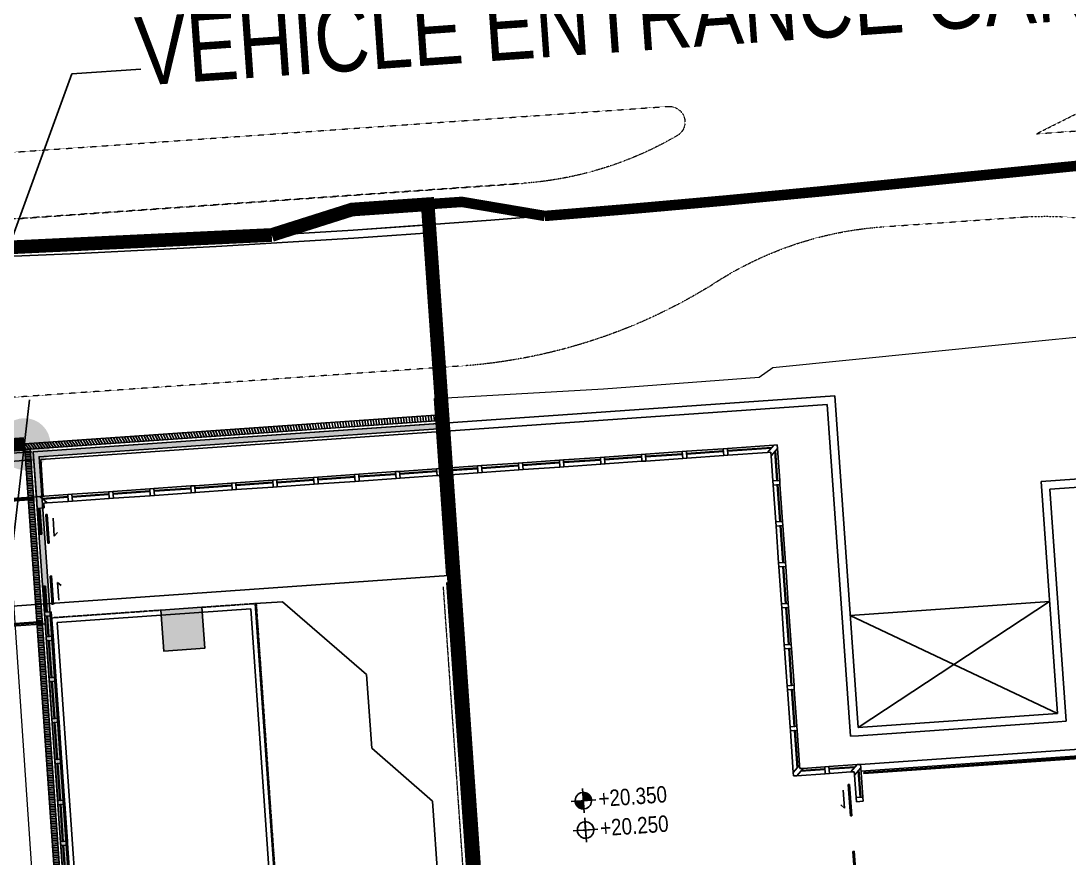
# Model space of a CAD drawing. Header units: millimetres. Extents: x 306 to 836129804, y -168137 to 818603917.
# Drawn here: x 834618450 to 834656733, y 818131702 to 818162277 of the extents above; entities that cross this region are included whole.
import ezdxf
from ezdxf.xclip import XClip

# ---------------------------------------------------------------- set-up
doc = ezdxf.new("R2010")
doc.units = ezdxf.units.MM
doc.header["$LTSCALE"] = 3
doc.header["$XCLIPFRAME"] = 0
for name, pattern in [('ACAD_ISO03W100', [30, 12, -18]), ('B0701', [2.34375, 1.5625, -0.78125]), ('CENTER', [2, 1.25, -0.25, 0.25, -0.25]), ('DASHED', [0.75, 0.5, -0.25]), ('DGN Style 2', [1.947273044689957e-06, 0, -1.947273044689957e-06])]:
    doc.linetypes.add(name, pattern=pattern)
doc.layers.get('Defpoints').update_dxf_attribs({"color": 32})
for name, color, linetype in [('00_Xref', 7, 'Continuous'), ('22INWA-a', 6, 'CENTER'), ('_base', 251, 'Continuous'), ('_P29', 251, 'Continuous'), ('_PARCEL BOUNDARY', 10, 'DASHED'), ('AR-ROAD_AR_BS_MI_', 251, 'Continuous'), ('LWK-STEPS', 251, 'Continuous'), ('UAJ-90.0BOUN', 251, 'Continuous')]:
    doc.layers.add(name, color=color, linetype=linetype)
for name, color, linetype, lineweight in [('029-ramp-l', 1, 'Continuous', 20), ('Eva-New', 1, 'ACAD_ISO03W100', 18), ('Hatch (LTC&CB)', 252, 'Continuous', 35), ('UAJ-22INWA-bw', 251, 'Continuous', 35), ('UAJ-23FLOR-a', 251, 'Continuous', 13), ('UAJ-28STRU-y', 251, 'B0701', 9)]:
    doc.layers.add(name, color=color, linetype=linetype, lineweight=lineweight)
doc.styles.add('16085_1-300', font='ARIALN.TTF')
doc.styles.add('Style-Arial', font='arial.ttf', dxfattribs={"width": 0.8})
doc.styles.add('UNS-TXT', font='swissc.ttf')
doc.dimstyles.new('UNSDIM', dxfattribs={"dimtxt": 1.8, "dimasz": 1, "dimexe": 3, "dimexo": 3, "dimgap": 0, "dimtad": 0, "dimdec": 0, "dimzin": 1, "dimtxsty": 'UNS-TXT', "dimblk": '02_UNS-dotdim', "dimcen": 0.1, "dimdle": 1, "dimse1": 1, "dimse2": 1, "dimclrd": 256, "dimclre": 1, "dimclrt": 256, "dimadec": 0, "dimazin": 0, "dimtfac": 1, "dimtdec": 0, "dimtofl": 0, "dimtmove": 2, "dimatfit": 3, "dimfxl": 1, "dimtvp": 1, "dimtolj": 1, "dimtzin": 1, "dimarcsym": 0})

# ---------------------------------------------------------------- blocks, each defined once
blk = doc.blocks.new('x-baseplan')
at = {"layer": 'AR-ROAD_AR_BS_MI_', "color": 8, "linetype": 'DGN Style 2', "lineweight": 0}
for p, q in [((834655.5451120883, 818158.1582620309), (834700.2345901604, 818161.2825154539)), ((834655.5451120886, 818158.1582620319), (834660.2538782404, 818160.5131317254)), ((834615.1310236147, 818157.2718736535), (834642.0879681899, 818159.1564408937)), ((834636.7709479993, 818156.344534802), (834605.9060618754, 818154.1867623174)), ((834617.5343562969, 818154.9996995057), (834636.7709479992, 818156.344534802)), ((834649.9423897705, 818154.7592519753), (834654.9548705808, 818155.109675856)), ((834634.59266464, 818149.6763855893), (834606.3593722077, 818147.7025885273))]:
    blk.add_line(p, q, dxfattribs=at)
at = {"layer": 'AR-ROAD_AR_BS_MI_', "color": 8, "linetype": 'DGN Style 2', "lineweight": 0, "extrusion": (0, 0, -1)}
for centre, radius, start, end in [((-834642.1280870364, 818158.5825789011), 0.5752626427951631, 86.00094324775927, 239.7265974422802), ((-834635.8643273344, 818169.3128823823), 13, 239.7260004109305, 266.0009432477593), ((-834655.8614912456, 818142.1413282754), 13, 86.00094324775927, 116.0742908904983), ((-834650.8490104353, 818141.7909043954), 13, 55.92759559970774, 86.00094324775927), ((-834633.1298552952, 818169.6363391287), 20.01348436619909, 238.5704272357131, 265.8084455589869)]:
    blk.add_arc(centre, radius, start, end, dxfattribs=at)
blk = doc.blocks.new('3A35X-MAGP-P-LD-00-0')
at = {"layer": '_base'}
blk.add_lwpolyline([(834606964.0047332, 818147616.9634798), (834614668.0476223, 818113038.5642586), (834618766.5709039, 818148441.9258097)], dxfattribs=at)
at = {"layer": 'LWK-STEPS', "ltscale": 0.5}
for points, elevation in [([(834560411.1686916, 818159748.803688), (834570229.3017361, 818156758.6045461), (834570882.9499906, 818156559.5302769), (834573948.0327662, 818155662.5512991), (834577038.1877589, 818154819.2402239), (834580152.4725001, 818154030.2047805), (834583307.787411, 818153839.908005), (834586465.9775307, 818153705.5164524), (834589626.0522304, 818153627.0722034), (834590333.5665138, 818153616.2736282), (834595368.3154078, 818153568.1471585), (834600403.2940183, 818153570.3698047), (834605437.9984474, 818153622.9412093), (834610471.9256321, 818153725.8561274), (834615504.5719131, 818153879.104426), (834620535.434108, 818154082.6707271), (834625564.0090344, 818154336.534527), (834630589.7941061, 818154640.6706718), (834633360.5417227, 818154836.1695431)], 4.441714663980372e-05), ([(834570383.1999978, 818156398.1285783), (834570797.1157918, 818156272.0669179), (834573866.4050486, 818155373.8569374), (834576961.850169, 818154529.1021731), (834580106.1951444, 818153732.4506662), (834583292.3788893, 818153540.2921939), (834586455.8771272, 818153405.6747632), (834589620.0405618, 818153327.1290172), (834590329.8435807, 818153316.2955098), (834595366.9478343, 818153268.1465255), (834600404.9264573, 818153270.3704962), (834605442.6307526, 818153322.9732248), (834610479.5573289, 818153425.9494632), (834615515.2022538, 818153579.2890732), (834620549.0620093, 818153782.976666), (834625580.6331532, 818154036.9917275), (834630609.4127772, 818154341.3090881), (834633381.493291, 818154536.9020061)], 4.441714663980707e-05)]:
    blk.add_lwpolyline(points, dxfattribs=dict(at, elevation=elevation))
blk = doc.blocks.new('P29')
at = {"layer": 'Defpoints', "extrusion": (0, 0, -1)}
h = blk.add_hatch(color=256, dxfattribs=at)
edge = h.paths.add_edge_path(flags=0)
edge.add_line((-835147841.7464609, 818193414.0121703), (-835148141.0160928, 818193434.9335548))
edge.add_ellipse((-835147841.7464609, 818193414.0121703), major_axis=(295.1596511330879, 53.67307013963018), ratio=0.9999998888486104, start_angle=75.69477195624529, end_angle=165.6947750058173, ccw=False)
edge.add_line((-835147820.8250625, 818193713.2817719), (-835147841.7464608, 818193414.0121703))
h = blk.add_hatch(color=256, dxfattribs=at)
edge = h.paths.add_edge_path(flags=0)
edge.add_line((-835147841.7464609, 818193414.0121703), (-835147542.4768718, 818193393.0907462))
edge.add_ellipse((-835147841.7464609, 818193414.0121703), major_axis=(64.15755900615048, 293.0594362973649), ratio=0.9999998147712919, start_angle=188.3496198315143, end_angle=278.3496228810866, ccw=False)
edge.add_line((-835147862.667905, 818193114.7425292), (-835147841.7464612, 818193414.0121702))
at = {"layer": 'Defpoints'}
for p, q in [((835127749.758442, 818206161.5372157), (835157028.3022988, 818208208.3319482)), ((835156749.9539255, 818207888.1410936), (835128020.0710258, 818205879.7019563)), ((835157597.263941, 818195767.7252697), (835156749.9539255, 818207888.1410936, 2.844122243446379e-08)), ((835157875.612313, 818196087.9161243), (835157028.3022988, 818208208.3319482, 2.844122243446379e-08)), ((835199180.589963, 818207496.1920403), (835164565.0713853, 818205076.301831)), ((835198902.2415905, 818207176.0011857), (835164885.2622383, 818204797.9534583)), ((835153103.229365, 818206279.9123011), (835154799.0935384, 818206398.466213)), ((835154567.1365609, 818206131.640502), (835154799.0935397, 818206398.4662145)), ((835154799.0935397, 818206398.4662145), (835154923.7892108, 818206407.1833963)), ((835154923.7892108, 818206407.1833963), (835154932.506395, 818206282.4877249)), ((835127864.8252703, 818204515.5543053), (835127749.758442, 818206161.5372157)), ((835147117.8370821, 818205861.4874787), (835148464.5503435, 818205955.633064)), ((835148614.1851536, 818205966.0936844), (835149960.898415, 818206060.2392697)), ((835150110.5332242, 818206070.6998899), (835151457.2464856, 818206164.8454752)), ((835151606.8812943, 818206175.3060957), (835152953.5945556, 818206269.451681)), ((835151624.315662, 818205925.9147513), (835152971.0289235, 818206020.0603364)), ((835152953.594558, 818206269.4516808), (835153103.2293649, 818206279.9123014)), ((835152971.0289263, 818206020.0603367), (835152953.594558, 818206269.4516808)), ((835153120.6637336, 818206030.5209574), (835152971.0289263, 818206020.0603367)), ((835153103.2293649, 818206279.9123014), (835153120.6637336, 818206030.5209574)), ((835153108.4945444, 818206204.5961156), (835154729.0425303, 818206317.884847)), ((835153110.2379806, 818206179.6569805), (835153108.4945444, 818206204.5961156)), ((835154705.8468328, 818206291.2022771), (835153110.2379806, 818206179.6569805)), ((835153120.6637336, 818206030.5209575), (835154567.1365594, 818206131.6405004)), ((835154691.8322339, 818206140.3576846), (835154567.1365609, 818206131.640502)), ((835154700.5494175, 818206015.6620138), (835154691.8322339, 818206140.3576846)), ((835154932.506395, 818206282.4877249), (835154700.5494175, 818206015.6620138)), ((835154765.0565665, 818205092.9141568), (835154700.5494162, 818206015.6620133)), ((835154839.2596885, 818206175.2237881), (835154914.1925895, 818205103.3399084)), ((835154939.1317238, 818205105.0833449), (835154862.4553864, 818206201.9063598)), ((835155014.447911, 818205110.3485236), (835154932.5063932, 818206282.4877243)), ((835128020.0710258, 818205879.7019563), (835128114.216612, 818204532.9886729)), ((835142628.7928778, 818205547.6688648), (835143975.5061392, 818205641.8144501)), ((835144125.1409488, 818205652.275068), (835145471.8542101, 818205746.4206533)), ((835145621.489017, 818205756.8812733), (835146968.2022784, 818205851.0268586)), ((835145638.9233848, 818205507.4899288), (835146985.6366463, 818205601.6355139)), ((835147135.2714499, 818205612.0961343), (835148481.9847114, 818205706.2417194)), ((835148631.6195214, 818205716.70234), (835149978.3327829, 818205810.8479251)), ((835150127.967592, 818205821.3085455), (835151474.6808535, 818205915.4541305)), ((835136643.4006052, 818205129.24404), (835137990.1138666, 818205223.3896253)), ((835138139.7486736, 818205233.8502496), (835139486.4619349, 818205327.995835)), ((835139636.0967408, 818205338.4564543), (835140982.8100022, 818205432.6020396)), ((835139653.5311086, 818205089.0651098), (835141000.2443701, 818205183.2106949)), ((835141132.44481, 818205443.06266), (835142479.1580714, 818205537.2082453)), ((835141149.8791778, 818205193.6713156), (835142496.5924393, 818205287.8169006)), ((835142646.2272456, 818205298.2775204), (835143992.940507, 818205392.4231055)), ((835144142.5753165, 818205402.8837236), (835145489.288578, 818205497.0293087)), ((835130658.0083308, 818204710.8192225), (835132004.7215922, 818204804.9648077)), ((835132154.3564004, 818204815.4254289), (835133501.0696617, 818204909.5710142)), ((835133650.7044685, 818204920.0316346), (835134997.4177299, 818205014.1772199)), ((835135147.0525367, 818205024.6378388), (835136493.7657981, 818205118.7834241)), ((835135164.4869045, 818204775.2464944), (835136511.200166, 818204869.3920795)), ((835136660.834973, 818204879.8526956), (835138007.5482345, 818204973.9982806)), ((835138157.1830413, 818204984.4589052), (835139503.8963028, 818205078.6044903)), ((835155014.4479113, 818205110.3485231), (835154765.0565664, 818205092.9141568)), ((835154765.0565664, 818205092.9141568), (835154775.5171857, 818204943.2793498)), ((835154775.5171857, 818204943.2793498), (835155024.9085314, 818204960.7137166)), ((835154869.6627688, 818203596.5660882), (835154775.5171868, 818204943.2793499)), ((835154914.1925895, 818205103.3399084), (835154939.1317238, 818205105.0833449)), ((835155024.9085314, 818204960.7137166), (835155014.4479113, 818205110.3485231)), ((835155119.0541134, 818203614.000455), (835155024.9085314, 818204960.7137166)), ((835165157.8396088, 818196596.9996593), (835164565.0713853, 818205076.301831)), ((835127864.8252585, 818204515.5543016), (835115544.9050324, 818203654.2974007)), ((835127768.5555943, 818204458.7022856), (835115654.7427714, 818203611.8538728)), ((835127771.3450929, 818204418.7996705), (835115657.5322702, 818203571.9512576)), ((835127771.3450929, 818204418.7996705, -4.188614769694185e-07), (835127768.5555941, 818204458.7022864, -4.188614769694185e-07)), ((835127989.5209423, 818204524.2714891), (835127864.8252703, 818204515.5543053)), ((835127864.8252703, 818204515.5543053), (835127894.4636953, 818204091.589019)), ((835127989.5209423, 818204524.2714893), (835129012.0254588, 818204595.7523968)), ((835128256.3466514, 818204292.314513), (835127989.5209423, 818204524.2714891)), ((835128070.1023077, 818204454.2204823), (835129017.2906377, 818204520.43621)), ((835129019.0340745, 818204495.4970758), (835128096.7848772, 818204431.0247853)), ((835129017.2906377, 818204520.43621), (835129019.0340745, 818204495.4970758)), ((835129161.6602622, 818204606.2130165), (835130508.3735236, 818204700.3586018)), ((835129179.09463, 818204356.8216721), (835130525.8078915, 818204450.9672571)), ((835130675.4426986, 818204461.427878), (835132022.1559601, 818204555.5734631)), ((835132171.7907681, 818204566.0340844), (835133518.5040296, 818204660.1796695)), ((835133668.1388363, 818204670.6402901), (835135014.8520977, 818204764.7858752)), ((835165478.0304627, 818196318.6512859), (835164885.2622383, 818204797.9534584)), ((835127960.7138617, 818203143.9018776), (835127894.462227, 818204091.5889157)), ((835127894.4636953, 818204091.589019), (835128143.8550389, 818204109.0233891)), ((835128010.592131, 818203147.388751), (835127944.3404962, 818204095.0757891)), ((835128060.4704001, 818203150.8756245), (835127994.218765, 818204098.5626627)), ((835128131.6509794, 818204283.5973309), (835128256.3466514, 818204292.314513)), ((835128143.8550389, 818204109.0233891), (835128131.6509794, 818204283.5973309)), ((835128256.3466517, 818204292.3145137), (835129029.4598265, 818204346.361052)), ((835128211.1665204, 818203863.1188339), (835128261.0447893, 818203866.6057074)), ((835128284.3908653, 818202815.6751862), (835128211.1665204, 818203863.1188339)), ((835128261.0447893, 818203866.6057074), (835128334.2691342, 818202819.1620597)), ((835128471.0184859, 818203730.918395), (835128516.3478426, 818203082.5008987)), ((835154974.2689713, 818202100.2180195), (835154880.1233892, 818203446.9312812)), ((835155223.6603159, 818202117.6523863), (835155129.5147339, 818203464.3656479)), ((835127960.7138616, 818203143.9018775, -4.18861476170207e-07), (835128060.4704001, 818203150.8756245, -4.18861476170207e-07)), ((835128516.3478426, 818203082.5008987), (835128631.1606885, 818203214.5728884)), ((835128334.2691342, 818202819.1620597), (835128284.3908653, 818202815.6751862)), ((835155078.8751738, 818200603.8699509), (835154984.7295917, 818201950.5832126)), ((835155328.2665184, 818200621.3043177), (835155234.1209364, 818201968.0175793)), ((835128417.9540981, 818201622.0836047), (835128368.0758293, 818201618.5967312)), ((835128368.0758293, 818201618.5967312), (835128441.3001724, 818200571.1530832)), ((835128491.1784414, 818200574.6399567), (835128417.9540981, 818201622.0836047)), ((835128680.230897, 818200738.2222573), (835128634.9015418, 818201386.6397538)), ((835128634.9015418, 818201386.6397538), (835128766.9735311, 818201271.8269075)), ((835128093.2162328, 818201248.52774, -4.18861476170207e-07), (835128192.9727714, 818201255.5014871, -4.18861476170207e-07)), ((835128093.216233, 818201248.5277399), (835128159.4658773, 818200300.8405643)), ((835128143.0945026, 818201252.0146135), (835128209.3441467, 818200304.3274378)), ((835128192.9727713, 818201255.501487), (835128259.2224156, 818200307.8143113)), ((835135858.7362393, 818200613.6630465), (835136856.3016183, 818200683.4005169)), ((835136852.532766, 818186397.8188709), (835135858.7362357, 818200613.6630464)), ((835136856.3016183, 818200683.4005169), (835139922.2987005, 818198018.0673702)), ((835128159.466078, 818200300.8405786, -4.188614768363408e-07), (835128408.857423, 818200318.2749485, -4.188614768363408e-07)), ((835128169.9266987, 818200151.205772, -4.188614768363408e-07), (835128159.466078, 818200300.8405786, -4.188614768363408e-07)), ((835128408.857423, 818200318.2749485, -4.188614768363408e-07), (835128419.3180437, 818200168.6401422, -4.188614768363408e-07)), ((835128616.6535777, 818199926.9466307), (835135691.7272155, 818200421.5485337)), ((835135691.7272155, 818200421.5485337), (835136685.5237447, 818186205.7043574)), ((835155183.4813763, 818199107.5218822), (835155089.3357942, 818200454.2351439)), ((835155432.8727208, 818199124.956249), (835155338.7271389, 818200471.6695106)), ((835128189.1044936, 818199876.8752891), (835115869.1842675, 818199015.6183882)), ((835128083.071584, 818199959.6824262), (835115969.2587606, 818199112.8340133)), ((835128085.8610827, 818199919.7798109), (835115972.0482593, 818199072.9313982)), ((835128085.8610829, 818199919.7798121, -4.188614769694185e-07), (835128083.0715842, 818199959.6824274, -4.188614769694185e-07)), ((835128419.3180437, 818200168.6401422, -4.188614768363408e-07), (835128169.9266987, 818200151.205772, -4.188614768363408e-07)), ((835128222.2298044, 818199403.031745), (835128169.9266984, 818200151.2057734)), ((835128297.5459876, 818199408.296924), (835128245.2428873, 818200156.4709532)), ((835128270.1820208, 818200158.2143905), (835128322.485123, 818199410.0403631)), ((835128471.6211472, 818199420.4661148), (835128419.318044, 818200168.6401423)), ((835130636.95738, 818171027.3446796), (835128616.6535851, 818199926.9466313)), ((835128222.229804, 818199403.0317438), (835128471.6211474, 818199420.466115)), ((835128232.6904218, 818199253.3969377), (835128222.229804, 818199403.0317438)), ((835128482.0817692, 818199270.8313091), (835128232.6904218, 818199253.3969377)), ((835128326.8360078, 818197906.6836768), (835128232.6904231, 818199253.3969383)), ((835128322.485123, 818199410.0403631), (835128297.5459876, 818199408.296924)), ((835128471.6211474, 818199420.466115), (835128482.0817692, 818199270.8313091)), ((835128576.2273523, 818197924.1180446), (835128482.0817677, 818199270.831306)), ((835155288.0875788, 818197611.1738136), (835155193.9419967, 818198957.8870753)), ((835155537.4789233, 818197628.6081804), (835155443.3333414, 818198975.321442)), ((835139922.2987005, 818198018.0673702), (835140110.003635, 818195333.0266918)), ((835128431.4422141, 818196410.3356086), (835128337.2966294, 818197757.0488701)), ((835128680.8335586, 818196427.7699764), (835128586.687974, 818197774.4832377)), ((835155392.6937798, 818196114.825745), (835155298.5481977, 818197461.5390067)), ((835155642.0851244, 818196132.2601118), (835155547.9395424, 818197478.9733734)), ((835128536.04842, 818194913.9875413), (835128441.9028352, 818196260.7008028)), ((835128785.4397644, 818194931.4219091), (835128691.2941798, 818196278.1351705)), ((835165178.760851, 818196297.7300403), (835165478.0304627, 818196318.6512812)), ((835155509.5037996, 818194443.9071574), (835155403.1544003, 818195965.1909381)), ((835155577.2295585, 818195977.360127), (835155552.2904239, 818195975.6166897)), ((835155552.2904239, 818195975.6166897), (835155648.2140727, 818194603.4689348)), ((835155671.40977, 818194630.1515061), (835155577.2295585, 818195977.360127)), ((835155741.4607781, 818194710.7328708), (835155652.545745, 818195982.6253052)), ((835157896.5335639, 818195788.6465071), (835157597.2639524, 818195767.7252656)), ((835140110.003635, 818195333.0266918), (835142336.26615, 818193397.6917531)), ((835157987.1922859, 818194491.8115184), (835167488.9995081, 818195156.0607167)), ((835167392.7298437, 818195099.2087007), (835158090.4356974, 818194448.9069976)), ((835158093.2251965, 818194409.0043813), (835167395.5193427, 818195059.3060856)), ((835128640.6546263, 818193417.6394731), (835128546.5090415, 818194764.3527346)), ((835128890.0459707, 818193435.0738409), (835128795.9003861, 818194781.7871022)), ((835155509.5037998, 818194443.9071574), (835155741.4607776, 818194710.7328706)), ((835155874.8736335, 818194594.7543828), (835155642.916656, 818194327.9286692)), ((835155741.4607776, 818194710.7328706), (835155750.1779608, 818194586.0371999)), ((835155750.1779608, 818194586.0371999), (835155874.8736335, 818194594.7543828)), ((835156667.4634688, 818194549.4172148), (835155781.6269294, 818194487.4904463)), ((835155804.8226259, 818194514.1730165), (835156665.720032, 818194574.3563486)), ((835155874.8736335, 818194594.7543826), (835156660.4548526, 818194649.6725345)), ((835156810.0896612, 818194660.1331556), (835156660.4548539, 818194649.6725342)), ((835156660.4548539, 818194649.6725342), (835156677.8892207, 818194400.28119)), ((835157845.0622287, 818194732.4856749), (835156810.0896612, 818194660.1331556)), ((835156827.5240272, 818194410.7418104), (835156810.0896612, 818194660.1331556)), ((835157775.0112208, 818194651.9043089), (835156815.3548392, 818194584.8169695)), ((835156817.0982765, 818194559.8778355), (835157751.8155237, 818194625.2217395)), ((835157613.1052523, 818194465.6599625), (835156827.5240272, 818194410.7418107)), ((835157613.105249, 818194465.659962), (835157845.0622259, 818194732.4856756)), ((835157737.8009219, 818194474.3771461), (835157613.105249, 818194465.659962)), ((835157746.5181049, 818194349.6814744), (835157737.8009219, 818194474.3771461)), ((835157978.4750834, 818194616.5071869), (835157746.5181049, 818194349.6814744)), ((835157845.0622259, 818194732.4856756), (835157969.7578982, 818194741.2028587)), ((835157885.2283506, 818194509.2432183), (835157953.1875135, 818193537.1157895)), ((835157978.1266477, 818193538.8592265), (835157908.4240483, 818194535.9257892)), ((835157969.7578982, 818194741.2028587), (835157978.4750834, 818194616.5071869)), ((835158053.4428333, 818193544.1244067), (835157978.4750549, 818194616.507154)), ((835155518.2209839, 818194319.2114865), (835155509.5037998, 818194443.9071574)), ((835155642.916656, 818194327.9286692), (835155518.2209839, 818194319.2114865)), ((835155642.9166564, 818194327.9286693), (835156677.8892215, 818194400.2811906)), ((835156677.8892207, 818194400.28119), (835156827.5240272, 818194410.7418104)), ((835157804.0514882, 818193526.6900381), (835157746.5180774, 818194349.6814443)), ((835158090.4356974, 818194448.9069976), (835158093.2251962, 818194409.0043826)), ((835157334.2248282, 818193794.5812845), (835157379.5541818, 818193146.1637874)), ((835157569.668679, 818194011.5287275), (835157519.7904099, 818194008.0418546)), ((835157519.7904099, 818194008.0418546), (835157599.9884989, 818192860.8416685)), ((835157649.8667678, 818192864.3285414), (835157569.668679, 818194011.5287275)), ((835142336.26615, 818193397.6917531), (835142796.5619683, 818186813.3520949)), ((835158053.4428333, 818193544.1244067), (835157804.051488, 818193526.6900381)), ((835157804.051488, 818193526.6900381), (835157814.5121088, 818193377.0552315)), ((835157814.5121088, 818193377.0552315), (835158063.9034548, 818193394.4895985)), ((835157953.1875135, 818193537.1157895), (835157978.1266477, 818193538.8592265)), ((835158063.9034548, 818193394.4895985), (835158053.4428333, 818193544.1244067)), ((835128745.2608348, 818191921.2914025), (835128651.1152501, 818193268.004664)), ((835128994.6521792, 818191938.7257702), (835128900.5065947, 818193285.4390316)), ((835157379.5541818, 818193146.1637874), (835157247.4821926, 818193260.9766339)), ((835157599.9884989, 818192860.8416685), (835157649.8667678, 818192864.3285414)), ((835129099.2583833, 818190442.3777046), (835129005.1127987, 818191789.090966)), ((835128849.8670388, 818190424.9433368), (835128755.7214541, 818191771.6565983)), ((835157690.6477065, 818191563.9995831), (835157740.5259752, 818191567.4864566)), ((835157770.8457983, 818190416.7993971), (835157690.6477065, 818191563.9995831)), ((835157740.5259752, 818191567.4864566), (835157820.7240673, 818190420.2862707))]:
    blk.add_line(p, q, dxfattribs=at)
at = {"layer": 'Defpoints', "color": 8}
for p, q in [((835115423.2243911, 818205299.817915), (835127699.8801638, 818206158.0503027)), ((835115444.1467582, 818205000.54838), (835127720.8014048, 818205858.7806891)), ((835157875.612333, 818196087.916125), (835165157.8395988, 818196596.9996581)), ((835157896.5335741, 818195788.6465114), (835165178.7608398, 818196297.7300445)), ((835157969.7579184, 818194741.2028632), (835167471.5651406, 818195405.4520615))]:
    blk.add_line(p, q, dxfattribs=at)
at = {"layer": 'Defpoints', "ltscale": 2}
for p, q in [((835135858.7362394, 818200613.6630465), (835136856.3016188, 818200683.4005169)), ((835136856.3016185, 818200683.4005169), (835139922.2987005, 818198018.0673703)), ((835139922.2987005, 818198018.0673703), (835140110.003635, 818195333.0266918)), ((835140110.003635, 818195333.0266918), (835142336.2661499, 818193397.6917534)), ((835142796.5619859, 818186813.3520962), (835142336.26615, 818193397.6917534))]:
    blk.add_line(p, q, dxfattribs=at)
at = {"layer": 'Defpoints', "ltscale": 0.1}
for p, q in [((835157589.6940155, 818200177.85661), (835164871.921383, 818200686.9401492)), ((835164871.921383, 818200686.9401493), (835157875.612333, 818196087.916125)), ((835157589.6940156, 818200177.85661), (835165157.8395989, 818196596.9996582))]:
    blk.add_line(p, q, dxfattribs=at)
at = {"layer": 'Defpoints', "extrusion": (0, 0, -1)}
for p, q in [((835147810.3643634, 818193862.9165305), (835147873.1286011, 818192965.1077712)), ((835147841.7464609, 818193414.0121704), (835147820.8250625, 818193713.281772)), ((835147398.9620422, 818193383.0578705), (835148296.7708071, 818193445.8221431)), ((835147542.4768717, 818193393.0907464), (835147841.7464609, 818193414.0121704)), ((835148141.0160927, 818193434.9335551), (835147841.7464609, 818193414.0121704)), ((835147841.7464609, 818193414.0121704), (835147862.667905, 818193114.7425295)), ((835147954.179874, 818191893.6735113), (835147891.4161891, 818192791.4823093)), ((835147922.7980528, 818192342.5778905), (835147901.8767931, 818192641.8475446)), ((835148365.5824901, 818192373.5319183), (835147467.7736874, 818192310.7681983)), ((835147623.528408, 818192321.6566904), (835147922.7980528, 818192342.5778905)), ((835148222.0676548, 818192363.4991306), (835147922.7980528, 818192342.5778905)), ((835147922.7980528, 818192342.5778905), (835147943.7192672, 818192043.308276))]:
    blk.add_line(p, q, dxfattribs=at)
at = {"layer": 'Defpoints'}
for points in [[(835148614.1851535, 818205966.0936847), (835148631.6195214, 818205716.7023399), (835148481.9847144, 818205706.2417192), (835148464.5503466, 818205955.6330642)], [(835149966.1635942, 818205984.9230832), (835149967.9070312, 818205959.9839491), (835148621.1937692, 818205865.8383639), (835148619.4503326, 818205890.7774981)], [(835150110.5332241, 818206070.6998901), (835150127.967592, 818205821.3085454), (835149978.332785, 818205810.8479247), (835149960.8984172, 818206060.2392696)], [(835151462.5116649, 818206089.5292886), (835151464.2551018, 818206064.5901545), (835150117.5418398, 818205970.4445693), (835150115.7984033, 818205995.3837036)], [(835151606.8812941, 818206175.306096), (835151624.315662, 818205925.9147512), (835151474.680855, 818205915.4541305), (835151457.2464873, 818206164.8454754)], [(835152958.8597349, 818206194.1354945), (835152960.6031718, 818206169.1963603), (835151613.8899099, 818206075.0507752), (835151612.1464733, 818206099.9899094)], [(835143980.7713184, 818205566.4982636), (835143982.5147554, 818205541.5591295), (835142635.8014934, 818205447.4135443), (835142634.0580568, 818205472.3526785)], [(835144125.1409487, 818205652.2750683), (835144142.5753165, 818205402.8837235), (835143992.9405096, 818205392.4231029), (835143975.5061418, 818205641.8144478)], [(835145477.1193894, 818205671.1044668), (835145478.8628263, 818205646.1653327), (835144132.1495644, 818205552.0197475), (835144130.4061278, 818205576.9588817)], [(835145621.4890169, 818205756.8812735), (835145638.9233848, 818205507.4899287), (835145489.2885778, 818205497.0293081), (835145471.85421, 818205746.420653)], [(835146973.4674577, 818205775.710672), (835146975.2108946, 818205750.7715379), (835145628.4976326, 818205656.6259527), (835145626.754196, 818205681.565087)], [(835147117.837082, 818205861.487479), (835147135.2714499, 818205612.0961342), (835146985.6366429, 818205601.6355135), (835146968.2022752, 818205851.0268584)], [(835148469.8155228, 818205880.3168775), (835148471.5589597, 818205855.3777434), (835147124.8456978, 818205761.2321582), (835147123.1022612, 818205786.1712924)], [(835138139.7486734, 818205233.8502499), (835138157.1830413, 818204984.4589051), (835138007.5482343, 818204973.9982845), (835137990.1138666, 818205223.3896294)], [(835139491.7271142, 818205252.6796484), (835139493.4705511, 818205227.7405143), (835138146.7572892, 818205133.5949291), (835138145.0138526, 818205158.5340633)], [(835139636.0967407, 818205338.4564545), (835139653.5311086, 818205089.0651097), (835139503.8963016, 818205078.6044891), (835139486.4619339, 818205327.995834)], [(835140988.0751815, 818205357.285853), (835140989.8186184, 818205332.3467189), (835139643.1053565, 818205238.2011337), (835139641.3619199, 818205263.140268)], [(835141132.4448099, 818205443.0626602), (835141149.8791778, 818205193.6713154), (835141000.2443708, 818205183.2106948), (835140982.810003, 818205432.6020397)], [(835142484.4232507, 818205461.8920587), (835142486.1666876, 818205436.9529246), (835141139.4534256, 818205342.8073394), (835141137.7099891, 818205367.7464737)], [(835142628.7928777, 818205547.6688651), (835142646.2272456, 818205298.2775203), (835142496.5924386, 818205287.8168997), (835142479.1580708, 818205537.2082446)], [(835132154.3564003, 818204815.4254291), (835132171.7907681, 818204566.0340843), (835132022.1559612, 818204555.5734637), (835132004.7215934, 818204804.9648086)], [(835133506.334841, 818204834.2548276), (835133508.078278, 818204809.3156935), (835132161.365016, 818204715.1701083), (835132159.6215794, 818204740.1092426)], [(835133650.7044684, 818204920.0316348), (835133668.1388363, 818204670.64029), (835133518.5040293, 818204660.1796694), (835133501.0696615, 818204909.5710143)], [(835135002.6829091, 818204938.8610333), (835135004.4263461, 818204913.9218992), (835133657.7130841, 818204819.776314), (835133655.9696475, 818204844.7154483)], [(835135147.0525366, 818205024.6378391), (835135164.4869045, 818204775.2464943), (835135014.8520975, 818204764.7858737), (835134997.4177297, 818205014.1772186)], [(835136499.0309774, 818205043.4672376), (835136500.7744143, 818205018.5281035), (835135154.0611523, 818204924.3825183), (835135152.3177158, 818204949.3216525)], [(835136643.4006051, 818205129.2440403), (835136660.834973, 818204879.8526955), (835136511.200166, 818204869.3920748), (835136493.7657982, 818205118.7834197)], [(835137995.3790458, 818205148.0734388), (835137997.1224828, 818205123.1343046), (835136650.4092208, 818205028.9887195), (835136648.6657842, 818205053.9278537)], [(835154949.592345, 818204955.4485381), (835154924.6532108, 818204953.7051015), (835155018.7987927, 818203606.9918393), (835155043.737927, 818203608.7352761)], [(835129161.6602621, 818204606.2130167), (835129179.09463, 818204356.821672), (835129029.459823, 818204346.3610513), (835129012.0254552, 818204595.7523962)], [(835130513.6387029, 818204625.0424153), (835130515.3821398, 818204600.1032811), (835129168.6688778, 818204505.957696), (835129166.9254413, 818204530.8968302)], [(835130658.0083307, 818204710.8192227), (835130675.4426986, 818204461.4278779), (835130525.8078916, 818204450.9672573), (835130508.3735238, 818204700.3586022)], [(835132009.9867715, 818204729.6486212), (835132011.7302084, 818204704.7094871), (835130665.0169464, 818204610.5639019), (835130663.2735099, 818204635.5030361)], [(835155119.0541136, 818203614.0004549), (835154869.6627687, 818203596.5660882), (835154880.1233889, 818203446.9312811), (835155129.5147338, 818203464.365648)], [(835155054.1985475, 818203459.1004694), (835155029.2594132, 818203457.3570328), (835155123.4049952, 818202110.6437706), (835155148.3441294, 818202112.3872074)], [(835155223.6603161, 818202117.6523862), (835154974.2689712, 818202100.2180195), (835154984.7295914, 818201950.5832124), (835155234.1209363, 818201968.0175793)], [(835155158.80475, 818201962.7524008), (835155133.8656157, 818201961.0089642), (835155228.0111977, 818200614.295702), (835155252.9503319, 818200616.0391388)], [(835155328.2665186, 818200621.3043176), (835155078.8751737, 818200603.8699509), (835155089.3357939, 818200454.2351438), (835155338.7271388, 818200471.6695107)], [(835155263.4109524, 818200466.404332), (835155238.4718182, 818200464.6608955), (835155332.6174002, 818199117.9476333), (835155357.5565344, 818199119.6910701)], [(835128308.0066096, 818199258.6621175), (835128332.9457438, 818199260.4055544), (835128427.0913284, 818197913.6922925), (835128402.1521941, 818197911.9488559)], [(835155432.8727211, 818199124.9562489), (835155183.4813762, 818199107.5218822), (835155193.9419963, 818198957.8870751), (835155443.3333412, 818198975.321442)], [(835155368.0171549, 818198970.0562634), (835155343.0780207, 818198968.3128269), (835155437.2236027, 818197621.5995647), (835155462.1627369, 818197623.3430015)], [(835128326.8360076, 818197906.6836767), (835128576.2273524, 818197924.1180446), (835128586.687973, 818197774.4832375), (835128337.2966281, 818197757.0488698)], [(835128412.6128159, 818197762.3140492), (835128437.5519501, 818197764.0574862), (835128531.6975347, 818196417.3442242), (835128506.7584004, 818196415.6007876)], [(835155537.4789236, 818197628.6081803), (835155288.0875787, 818197611.1738136), (835155298.5481988, 818197461.5390065), (835155547.9395437, 818197478.9733734)], [(835155472.623356, 818197473.7081949), (835155447.6842217, 818197471.9647583), (835155541.8298037, 818196125.2514961), (835155566.768938, 818196126.9949329)], [(835128431.4422139, 818196410.3356085), (835128680.8335587, 818196427.7699764), (835128691.2941793, 818196278.1351693), (835128441.9028344, 818196260.7008016)], [(835128517.2190217, 818196265.965982), (835128542.1581559, 818196267.7094189), (835128636.3037405, 818194920.9961569), (835128611.3646063, 818194919.2527204)], [(835155642.0851246, 818196132.2601117), (835155392.6937797, 818196114.825745), (835155403.1543999, 818195965.1909379), (835155652.5457448, 818195982.6253048)], [(835128536.0484197, 818194913.9875412), (835128785.4397645, 818194931.4219091), (835128795.9003851, 818194781.787102), (835128546.5090402, 818194764.3527343)], [(835128621.825228, 818194769.6179137), (835128646.7643622, 818194771.3613507), (835128740.9099468, 818193424.6480887), (835128715.9708126, 818193422.9046521)], [(835128640.654626, 818193417.639473), (835128890.0459708, 818193435.0738409), (835128900.5065914, 818193285.4390337), (835128651.1152465, 818193268.0046661)], [(835128726.4314365, 818193273.2698431), (835128751.3705708, 818193275.01328), (835128845.5161554, 818191928.3000181), (835128820.5770211, 818191926.5565815)], [(835128745.2608346, 818191921.2914023), (835128994.6521794, 818191938.7257702), (835129005.1128, 818191789.0909631), (835128755.7214551, 818191771.6565955)], [(835128831.0376406, 818191776.9217775), (835128855.9767748, 818191778.6652144), (835128950.1223594, 818190431.9519525), (835128925.1832252, 818190430.2085159)]]:
    blk.add_lwpolyline(points, close=True, dxfattribs=at)
at = {"layer": 'Defpoints', "extrusion": (0, 0, -0.9999999999999998)}
blk.add_ellipse((835147841.7464609, 818193414.0121704), major_axis=(203.0505373887878, -220.8404812617646), ratio=0.9999997998646006, dxfattribs=at)
at = {"layer": 'Defpoints', "extrusion": (0, 0, -0.9999999999999999)}
blk.add_ellipse((835147841.7464609, 818193414.0121704), major_axis=(295.1596511330831, -53.67307013962925), ratio=0.9999998888486104, start_param=4.462715677385081, end_param=6.033512004179977, dxfattribs=at)
at = {"layer": 'Defpoints', "extrusion": (0, 0, -1)}
for centre, major_axis in [((835147841.7464609, 818193414.0121704), (64.15755900614916, -293.0594362973583)), ((835147922.7980528, 818192342.5778905), (-64.15737869549555, 293.0594757715126))]:
    blk.add_ellipse(centre, major_axis=major_axis, ratio=0.9999998147712919, start_param=0.1457283839622744, end_param=1.716524710757171, dxfattribs=at)
blk.add_ellipse((835147922.7980528, 818192342.5778905), major_axis=(-203.0504015122535, 220.8406061925978), ratio=0.9999997998646005, dxfattribs=at)
at = {"layer": 'Defpoints', "extrusion": (0, 0, -0.9999999999999998)}
blk.add_ellipse((835147922.7980528, 818192342.5778905), major_axis=(-295.1596181096012, 53.67325174245821), ratio=0.9999998888486105, start_param=4.462715677385081, end_param=6.033512004179977, dxfattribs=at)
at = {"layer": 'Defpoints', "style": '16085_1-300'}
for s, p in [('+20.350', (835148417.3036638, 818193184.1351846)), ('+20.250', (835148476.9961699, 818192112.5003238))]:
    blk.add_text(s, height=599.996822709893, rotation=3.998908545795786, dxfattribs=at).set_placement(p)
blk = doc.blocks.new('PB1')
at = {"layer": '_PARCEL BOUNDARY', "ltscale": 5, "const_width": 382.5, "flags": 128}
blk.add_lwpolyline([(834493654.0001229, 817517222.0994015), (834495220.0000008, 817517337.4055538), (834492444.0000008, 817557035.4055538), (834498761.0000008, 817565962.4055538, 0.1039453279034611), (834533697.0000008, 817549820.4055538, 0.02814852517119689), (834560518.0000008, 817544745.4055538), (834570883.0000008, 817541589.4055538, 0.01218113012605105), (834580152.0000008, 817539059.4055538, 0.01181689527257956), (834589680.0000008, 817538655.4055538, 0.01895900769302935), (834627610.0000008, 817539489.4055538), (834630540.0000008, 817540418.4055538), (834634554.0000008, 817540697.4056759), (834637584.0000008, 817540183.4055538, 0.004978743369814412), (834647569.0000008, 817541071.4055538), (834660846.0111092, 817542394.4067745, -0.02316027545200003), (834692882.2128915, 817544092.3540401), (834848633.0000008, 817545126.4056759), (834853232.0000008, 817545226.4055538), (834857282.0000008, 817545692.4056759), (834861211.0000008, 817546780.4055538, 0.08894422378079146), (834868247.0000008, 817552295.4055538, 0.09128275039785394), (834872755.0000008, 817559703.4055538, 0.06185807621675871), (834874097.0000008, 817565165.4055538), (834880689.0000008, 817565564.4055538), (834904743.0000008, 817565941.4055538, 0.07734061700058462), (834909188.6641854, 817557307.1221066, 0.2674729698631412), (834920028.1553963, 817552489.5266476, 0.03637730442615884), (834937243.165162, 817555572.4476681, 0.2494227361332762), (834949395.0000008, 817566641.4056759), (834966122.0000008, 817566903.4055538), (835091811.0000008, 817574777.4055538), (835119690.0000008, 817576586.4055538), (835121800.0000008, 817571864.4055538, 0.07369685434770203), (835125906.0000008, 817566838.4055538), (835207274.0000008, 817579502.4055538), (835208699.0000008, 817570346.4055538), (835222078.0000008, 817575222.4055538), (835227487.0109872, 817576187.407507, 0.04905368402648331), (835256687.0000008, 817584425.4055538), (835337017.0000008, 817589446.4055538, -0.0621863410645765), (835336509.915162, 817536748.7755489, 0.05571216091389759), (835335348.4786385, 817485197.0270138), (835335994.0000008, 817477945.4055538), (835339286.0000008, 817458795.4055538), (835342221.0000008, 817441416.4055538), (835346043.0000008, 817404387.4055538), (835266281.0000008, 817393086.4055538), (835170777.0000008, 817384907.4055538), (835121934.0000008, 817378609.4055538), (835122014.0000008, 817377733.4056759), (835091934.0000008, 817373836.4055538), (835080292.0000008, 817372113.4056759), (835071867.0000008, 817371247.4055538), (835046358.0000008, 817368019.4055538), (835046275.0000008, 817368216.4055538), (834552235.0000008, 817304559.4055538), (834499769.9895264, 817284511.1912314)], format="xyb", dxfattribs=at)
blk = doc.blocks.new('3A35X-MAGP-P-ADR-L00-L1')
at = {"layer": '_P29'}
h = blk.add_hatch(dxfattribs=at)
h.set_pattern_fill('ANSI31', color=256, scale=800, angle=-135.0117504616603, style=0)
h.set_pattern_definition([(273.9869495387666, (16658928.4055419, 1652922599.505251), (99.75799130598764, 6.952925326399731), [])])
h.paths.add_polyline_path([(834633964.8677596, 818147697.0148842), (834633950.961364, 818147896.5308285), (834618579.5708406, 818146825.0469142), (834618593.6926603, 818146622.4518623)])
at = {"layer": '_P29', "ltscale": 0.5}
h = blk.add_hatch(dxfattribs=at)
h.set_pattern_fill('AR-B816C', color=256, scale=0.9999999999999994, angle=-6.838192565146562e-14)
h.set_pattern_definition([(3.998906433196963, (834565005.9112048, 818125935.0095314), (188.5346389503902, 216.8759320806387), [396.8749999999998, -9.524999999999995]), (3.998906433196963, (834564802.5416697, 818125930.3406955), (188.5346389503902, 216.8759320806387), [396.8749999999998, -9.524999999999995]), (93.99890643319691, (834565005.9112048, 818125935.0095314), (-216.8759320806387, 188.5346389503902), [-212.7249999999992, 193.6749999999992]), (93.99890643319691, (834564996.4093945, 818125934.3452828), (-216.8759320806387, 188.5346389503902), [-212.7249999999992, 193.6749999999992])])
h.paths.add_polyline_path([(834621219.3875272, 818116231.59618), (834621019.7325633, 818116217.6387663), (834623021.4198744, 818087587.5026833), (834643980.6938826, 818089052.71667), (834642799.2005483, 818105928.8814241), (834636813.8082895, 818105510.4568235), (834633872.1055179, 818147590.2860358), (834618899.9339522, 818146543.6164211), (834620709.163984, 818120656.7733746), (834620908.6805766, 818120670.7211205), (834620894.733083, 818120870.2341827), (834619113.3910061, 818146358.0505941), (834633686.5399364, 818147376.8254651), (834636628.2427067, 818105296.9962609), (834642613.6549703, 818105715.4222598), (834643768.2363329, 818089238.4287888), (834623206.9843941, 818087800.9639137)])
h.paths.add_polyline_path([(834621249.9017357, 818115784.1373484), (834621263.1822836, 818115584.8566711), (834621263.8285407, 818115584.9000471)], flags=16)
at = {"layer": '_P29'}
h = blk.add_hatch(dxfattribs=at)
h.set_pattern_fill('LINE', color=256, scale=500, angle=-4.131667753408367e-10)
h.set_pattern_definition([(3.998908532670165, (834621471.7891862, 818072063.8438798), (-4.358591902312155, 62.3478361824137), [])])
h.paths.add_polyline_path([(834618793.2054251, 818146636.3993354), (834618593.6923375, 818146622.4520226), (834622736.1326388, 818087367.0505117), (834622935.642486, 818087381.0441904)])
blk.add_line((834634251.9347012, 818142031.426168), (834617792.1039819, 818140880.7577715), dxfattribs=at)
at = {"layer": '_P29', "linetype": 'B0701'}
for p, q in [((834625061.3302975, 818140859.4577671), (834627046.7065915, 818140998.2507968)), ((834628033.4917994, 818126882.7006758), (834627046.7065915, 818140998.2507968)), ((834623564.9822291, 818140754.8515614), (834619574.9419032, 818140475.9171433)), ((834620952.2569306, 818120774.0011368), (834619574.9419032, 818140475.9171433))]:
    blk.add_line(p, q, dxfattribs=at)
at = {"layer": '_P29'}
for points in [[(834633964.8677596, 818147697.0148842), (834633950.961364, 818147896.5308285), (834618579.5708406, 818146825.0469142), (834618593.6926603, 818146622.4518623)], [(834618793.2054251, 818146636.3993354), (834618593.6923375, 818146622.4520226), (834622736.1326388, 818087367.0505117), (834622935.642486, 818087381.0441904)], [(834623564.9822291, 818140754.8515613), (834625061.3302975, 818140859.4577672), (834625165.9365034, 818139363.1096989), (834623669.588435, 818139258.503493)]]:
    blk.add_lwpolyline(points, close=True, dxfattribs=at)
for points in [[(834620954.7950207, 818117143.3315548), (834618899.9339523, 818146543.6164211), (834633872.105518, 818147590.2860358), (834636813.8082896, 818105510.4568237), (834642799.2005483, 818105928.8814244), (834643981.716859, 818089052.8653361), (834623021.4153464, 818087587.5023671), (834621019.7325631, 818116217.6387663)], [(834621219.3875272, 818116231.5961798), (834623206.9843938, 818087800.9639136), (834643768.2363329, 818089238.4287888), (834642613.6549705, 818105715.4222599), (834636628.2427069, 818105296.9962611), (834633686.5399367, 818147376.8254654), (834619113.3910064, 818146358.0505944), (834620894.7330832, 818120870.234183), (834621154.6424999, 818117157.3024262)]]:
    blk.add_lwpolyline(points, dxfattribs=at)
at = {"layer": 'UAJ-90.0BOUN'}
blk.add_lwpolyline([(834560517.7479998, 818159716.344), (834570229.3018298, 818156758.6046271), (834573948.0327396, 818155662.5514171), (834577038.187744, 818154819.2402371), (834580152.472502, 818154030.204783), (834583307.7875481, 818153839.9082085), (834586465.9776506, 818153705.5166111), (834590333.5665404, 818153616.2737505), (834595368.3155491, 818153568.147291), (834600403.2940792, 818153570.3698877), (834605437.9986377, 818153622.9413209), (834610471.9257569, 818153725.8563304), (834615504.5720482, 818153879.1046278), (834620535.4342535, 818154082.6708864), (834625564.0092871, 818154336.5347502), (834630589.7942989, 818154640.6708337), (834635612.2867138, 818154995.0487224), (834640630.9842852, 818155399.6329808), (834644101.0737355, 818155708.9429356), (834647568.9399345, 818156042.2557955), (834659302.8644184, 818157207.8973383), (834660585.2536945, 818157338.7776875)], dxfattribs=at)
blk = doc.blocks.new('02_UNS-dotdim')
at = {"color": 0, "linetype": 'ByBlock'}
for p, q in [((0, -3), (0, 3)), ((-1, 0), (1.5, 0))]:
    blk.add_line(p, q, dxfattribs=at)
at = {"color": 0, "linetype": 'ByBlock', "const_width": 0.5}
blk.add_lwpolyline([(-0.25, 0, 1), (0.25, 0, 1)], format="xyb", close=True, dxfattribs=at)

msp = doc.modelspace()

# ---------------------------------------------------------------- hatches: boundary and pattern name
at = {"layer": 'Defpoints', "transparency": 33554687}
h = msp.add_hatch(color=256, dxfattribs=at)
h.dxf.hatch_style = 1
edge = h.paths.add_edge_path()
edge.add_arc((834618579.7360003, 818146822.6774851), 945.1578502571459, 0, 360)
at = {"layer": 'Eva-New', "linetype": 'Continuous', "ltscale": 0.01}
h = msp.add_hatch(dxfattribs=at)
h.set_pattern_fill('ANSI31', color=8, scale=350, angle=4)
h.set_pattern_definition([(49, (0, 0), (-838.6710210225554, 729.0455959657013), [])])
edge = h.paths.add_edge_path()
edge.add_arc((834611513.5385946, 818068145.3264505), 14099.99999968531, 55.19002574308559, 154.5596091027724)
edge.add_line((834598780.7776825, 818074202.2893481), (834595240.3911003, 818066761.4558462))
edge.add_arc((834589822.417787, 818069339.3552195), 6000.000000233124, 273.9989064334658, 334.5546563119141, ccw=False)
edge.add_line((834590240.8423903, 818063353.9629304), (834585554.5350056, 818063026.3542768))
edge.add_arc((834584989.6617913, 818071106.6338656), 8099.999998867221, 264.220048196886, 273.9989064322582, ccw=False)
edge.add_line((834584173.925572, 818063047.8142), (834580415.7397891, 818063428.2282544))
edge.add_arc((834579106.5335116, 818050494.3201492), 12999.99999816069, 84.2200481985661, 93.99077919798958)
edge.add_line((834578201.7864021, 818063462.7985727), (834574221.9197499, 818063185.1428037))
edge.add_arc((834573731.4752913, 818070170.6889209), 7002.741628984699, 184.518270925359, 274.0160585979712, ccw=False)
edge.add_arc((834553791.0620614, 818068592.8452796), 13000.0000005708, 4.527501078735133, 25.16518805878682)
edge.add_line((834565557.174624, 818074120.828201), (834563375.7160238, 818078763.9842684))
edge.add_arc((834569692.9588658, 818081779.3520507), 6999.999999030279, 186.261998653722, 205.5162346975632, ccw=False)
edge.add_line((834562734.724241, 818081015.8267443), (834561851.4163579, 818093822.5155479))
edge.add_arc((834568795.7761757, 818094576.8707228), 6985.211880096444, 103.79340942041148, 186.1996435070692, ccw=False)
edge.add_line((834567130.3497419, 818101360.6410463), (834607738.9713905, 818104323.6446342))
edge.add_arc((834606780.3295362, 818117304.0183489), 13015.72495013958, 274.223807264846, 392.8596289379157)
edge.add_arc((834623587.3262396, 818128173.8785237), 6999.999999836902, 183.9989136523716, 212.9539425140163, ccw=False)
edge.add_line((834616604.3686309, 818127685.7156067), (834614554.4666462, 818157541.1841724))
edge.add_line((834614554.4666462, 818157541.1841724), (834608569.0701823, 818157122.7809477))
edge.add_line((834608569.0701823, 818157122.7809477), (834610618.9763948, 818127267.2902491))
edge.add_arc((834623587.3262378, 818128173.8785231), 12999.99999806346, 183.9989136508734, 212.8579348742854)
edge.add_arc((834606785.1724918, 818117301.6086594), 7012.974383020965, -85.87050168941721, 32.994913872568816, ccw=False)
edge.add_line((834607290.1835088, 818110306.8410742), (834542916.4285616, 818105772.5570611))
edge.add_line((834542916.4285616, 818105772.5570611), (834543332.168679, 818099784.931535))
edge.add_line((834543332.168679, 818099784.931535), (834548339.9487058, 818100139.6961751))
edge.add_arc((834548849.6206386, 818093135.5706489), 7022.644791367745, 1.917894415990986, 94.16192873604791, ccw=False)
edge.add_line((834555868.3314306, 818093370.5997602), (834556822.6031799, 818079614.5109141))
edge.add_arc((834565030.3921052, 818080333.9384184), 8239.258156901009, 185.0092761133849, 211.2767633085009)
edge.add_line((834557988.549832, 818076056.3418531), (834560014.6381451, 818071842.7746612))
edge.add_arc((834553704.8687762, 818068780.019501), 7013.81912084653, -83.41200971856142, 25.89188562423311, ccw=False)
edge.add_line((834554509.5567249, 818061812.5137804), (834511331.2743995, 818058806.1397856))
edge.add_arc((834510845.0625758, 818065789.233517), 6999.999999933733, 141.8798806352492, 273.9829049167347, ccw=False)
edge.add_arc((834495100.3448526, 818078140.8887452), 13011.48484009153, 321.889271565979, 363.9966433354928)
edge.add_line((834508080.187521, 818079047.7636253), (834507303.147802, 818090245.0026575))
edge.add_arc((834514286.1054543, 818090733.1649512), 6999.999999943095, 94.21783473311712, 183.9989085377374, ccw=False)
edge.add_line((834513771.2650272, 818097714.206373), (834514324.2611847, 818097754.9889383))
edge.add_line((834514324.2611847, 818097754.9889383), (834515094.2032907, 818097812.2750338))
edge.add_arc((834515888.7804214, 818090839.1162039), 7018.283043878132, 4.391191596629085, 96.50069787772958, ccw=False)
edge.add_line((834522886.4615402, 818091376.4762715), (834523318.1003574, 818085091.4654405))
edge.add_line((834523318.1003574, 818085091.4654405), (834529307.3396509, 818085510.1591995))
edge.add_line((834529307.3396509, 818085510.1591995), (834528870.5492542, 818091758.2633296))
edge.add_arc((834535853.5069062, 818092246.4256233), 6999.999999586337, 93.99890853307471, 183.9989085379415, ccw=False)
edge.add_line((834535365.3446131, 818099229.3832753), (834540639.8020831, 818099596.5330453))
edge.add_line((834540639.8020831, 818099596.5330453), (834540220.7704337, 818105616.323317))
edge.add_line((834540220.7704337, 818105616.323317), (834513376.0995728, 818103738.6078113))
edge.add_arc((834514284.2614373, 818090770.3680685), 13000.00000003277, 94.00586599802176, 183.991117880833)
edge.add_line((834501315.7883602, 818089865.5443004), (834502093.999344, 818078618.6765761))
edge.add_arc((834495110.6965383, 818078135.4768907), 7000.000000828009, -66.13857842422561, 3.9581909098961887, ccw=False)
edge.add_arc((834495110.6965395, 818078135.4768903), 6999.999999981786, 273.99870041279297, 293.8614215680351, ccw=False)
edge.add_line((834495598.8334678, 818071152.5174648), (834484038.0252761, 818070344.3705096))
edge.add_arc((834484944.5652856, 818057376.0172908), 12999.99999985473, 3.998699986240524, 93.99870041178127, ccw=False)
edge.add_line((834497912.918511, 818058282.557204), (834498850.7850932, 818044866.0656179))
edge.add_arc((834505832.5325971, 818045382.0451274), 7000.788031506466, 153.5175844556254, 184.2267069343446, ccw=False)
edge.add_arc((834505831.7802428, 818045382.3021698), 7000.000000506094, 93.9907792036035, 153.5167215738451, ccw=False)
edge.add_line((834505344.6087215, 818052365.3290147), (834578107.7560652, 818057441.656797))
edge.add_arc((834579012.5031768, 818044473.1783768), 12999.99999509848, 84.22004763743712, 93.99077920788699, ccw=False)
edge.add_line((834580321.7095807, 818057407.0864662), (834583663.296837, 818057068.8416442))
edge.add_arc((834584972.5032473, 818070002.7497832), 13000.00004509936, 264.2200476312211, 273.9989064308502)
edge.add_line((834585879.0898904, 818057034.399779), (834609493.5669917, 818058685.2319609))
edge.add_arc((834609981.7373167, 818051702.1557314), 7000.118848462731, -19.364931974248975, 93.99890643048622, ccw=False)
edge.add_arc((834628850.3650681, 818045070.4409646), 13000.00000042529, 160.6350680240969, 183.9989064535735)
edge.add_line((834615882.0151088, 818044163.8543195), (834619634.348526, 817990488.2644923))
edge.add_arc((834610656.2600935, 817989860.627584), 8999.999999519287, -86.01194112060227, 3.998906454734822, ccw=False)
edge.add_line((834611282.1972058, 817980882.4204844), (834602812.2813497, 817980291.9201078))
edge.add_line((834602812.2813497, 817980291.9201078), (834603230.7061716, 817974306.527834))
edge.add_line((834603230.7061716, 817974306.527834), (834611717.6719617, 817974898.2168859))
edge.add_arc((834612343.6090722, 817965920.0097858), 8999.999999977357, 3.8734655887747067, 93.98805886777768, ccw=False)
edge.add_line((834621323.0501077, 817966527.9889727), (834621688.4984579, 817961112.7419763))
edge.add_line((834621688.4984579, 817961112.7419763), (834627673.3989117, 817961529.9934386))
edge.add_line((834627673.3989117, 817961529.9934386), (834621867.801321, 818044576.6440177))
edge.add_arc((834628850.6858916, 818045064.8011855), 6999.926738671702, 160.627157224399, 183.9989083996896, ccw=False)
edge.add_arc((834609980.9204334, 818051699.8431354), 13002.36888268257, 340.6271572335476, 454.0111039654658)
edge.add_line((834609071.4073162, 818064670.3628802), (834607456.5171404, 818064557.3573512))
edge.add_arc((834607170.3486158, 818068550.9500543), 4003.832551789663, 155.6211224779758, 274.0986331619272, ccw=False)
edge.add_line((834603523.5142193, 818070203.6066998), (834604195.8682836, 818071618.3222857))
edge.add_arc((834611513.5386757, 818068145.3264558), 8100.000000027051, 54.14039305783359, 154.6107958035704, ccw=False)
edge.add_arc((834623873.9558088, 818085245.9413723), 13000.02232763516, 234.1403928659832, 234.163197705768)
edge.add_line((834616262.7220054, 818074706.9802988), (834619562.6153525, 818079722.129262))
at = {"layer": 'Hatch (LTC&CB)'}
h = msp.add_hatch(color=256, dxfattribs=at)
h.dxf.hatch_style = 1
h.paths.add_polyline_path([(834623668.010534, 818139259.2939548), (834625164.3566095, 818139363.9286648), (834625059.7218995, 818140860.2747402), (834623563.375824, 818140755.6400304)])

# ---------------------------------------------------------------- linework, layer by layer
at = {"layer": '029-ramp-l'}
msp.add_lwpolyline([(834609071.2669616, 818114959.6512343), (834619900.8178, 818115718.1680664), (834617685.0420337, 818148365.9445237), (834606964.0047351, 818147616.9634806)], close=True, dxfattribs=at)
at = {"layer": '22INWA-a', "ltscale": 2, "const_width": 500, "flags": 128}
msp.add_lwpolyline([(834645623.6869675, 817967959.8298992), (834644172.2057416, 817967858.3591783), (834645623.6869675, 817967959.8298992), (834648121.0199271, 817931878.0378461), (834646732.9119703, 817931602.6841583), (834552249.9020534, 817919488.4926492), (834509653.719406, 817903226.8796499), (834493650.5402416, 818132199.4721122), (834495221.4466506, 818132309.2531987), (834492443.3530575, 818172005.4249322), (834498761.0000008, 818180933.000002, 0.1039453279364779), (834533697.0000086, 818164790.9999983, 0.0281485251874361), (834560518.0000027, 818159716.0000006), (834570883.0000095, 818156559.9999988, 0.01218113012787053), (834580152.0000002, 818154030, 0.0118168953345502), (834589679.9999993, 818153626.0000007, 0.01895900772234266), (834627610.0000029, 818154459.9999995), (834630540.0000026, 818155389.0000011), (834633307.5130115, 818155581.3607701), (834636812.9937819, 818105509.8540434), (834642798.3436269, 818105928.8853481), (834646290.2711654, 818056050.9699742), (834640304.3231351, 818055631.8967907), (834643398.1701388, 818011440.063687), (834641154.3077285, 818011282.972015), (834643400.0372874, 817979197.1576313), (834644172.2057416, 817967858.3591783)], format="xyb", close=True, dxfattribs=at)
at = {"layer": 'Defpoints', "const_width": 500}
msp.add_lwpolyline([(834606851.1483465, 818146005.1402361), (834618579.5708401, 818146825.0469137)], dxfattribs=at)
at = {"layer": 'UAJ-22INWA-bw', "ltscale": 0.5}
msp.add_line((834636574.7364306, 818105228.5393718), (834634020.6015806, 818141764.3713752), dxfattribs=at)
for points in [[(834642792.0856816, 818105913.7899063), (834636806.6934079, 818105495.3650842), (834634252.558558, 818142031.1970875)], [(834642560.1287043, 818105646.9641939), (834636574.7364306, 818105228.5393718), (834634020.6015807, 818141764.3713752)]]:
    msp.add_lwpolyline(points, dxfattribs=at)
at = {"layer": 'UAJ-23FLOR-a', "ltscale": 0.5, "elevation": 8484}
msp.add_lwpolyline([(834633551.0510119, 818148481.4344568), (834639732.0000001, 818148842), (834645410, 818149271.9999999), (834645919, 818149618), (834654272.9999999, 818150453.5), (834662626.9999999, 818151289.0000001)], dxfattribs=at)
at = {"layer": 'UAJ-23FLOR-a', "ltscale": 0.5}
for points in [[(834634003.1671497, 818142013.7636276), (834633551.0510119, 818148481.434457)], [(834634252.5585579, 818142031.1970875), (834633800.6432893, 818148495.9944177)]]:
    msp.add_lwpolyline(points, dxfattribs=at)
at = {"layer": 'UAJ-28STRU-y'}
msp.add_lwpolyline([(834642421.0443949, 818105486.9721539), (834636435.6521212, 818105068.5473318), (834633881.5172713, 818141604.3793352)], dxfattribs=at)

# ---------------------------------------------------------------- block references
at = {"rotation": 0.001091446304688521}
msp.add_blockref('3A35X-MAGP-P-ADR-L00-L1', (15583.57958242297, -15898.08416011184), dxfattribs=at)
at = {"ltscale": 0.5}
msp.add_blockref('3A35X-MAGP-P-LD-00-0', (0, 0), dxfattribs=at)
for name, p in [('PB1', (-0.5600396394729614, 614971.3320208788)), ('P29', (-508849.8244897127, -59617.92079412937))]:
    msp.add_blockref(name, p)
at = {"layer": '00_Xref'}
ref = msp.add_blockref('x-baseplan', (0, 0), dxfattribs=dict(at, xscale=1000, yscale=1000, zscale=1000))
XClip(ref).set_block_clipping_path([(834130.0932744878, 818214.2808966772), (834660.7980561039, 818251.3812309058), (834689.2509440434, 817844.3745563453), (834158.5461624272, 817807.2742220557)])

# ---------------------------------------------------------------- texts
at = {"layer": 'Defpoints', "style": 'Style-Arial', "width": 0.8}
msp.add_text('VEHICLE ENTRANCE GANTRY', height=2500, rotation=4, dxfattribs=at).set_placement((834622740.2186474, 818159908.811176))

# ---------------------------------------------------------------- leaders
at = {"layer": 'Defpoints'}
msp.add_leader([(834615300.0701023, 818146595.7846617), (834620302.956116, 818160346.8063434), (834622827.9975094, 818160520.6629598)], dimstyle='UNSDIM', override={"dimscale": 500, "dimtxt": 0.0036, "dimasz": 8, "dimgap": 0, "dimtad": 0}, dxfattribs=at)

doc.saveas('drawing.dxf')
